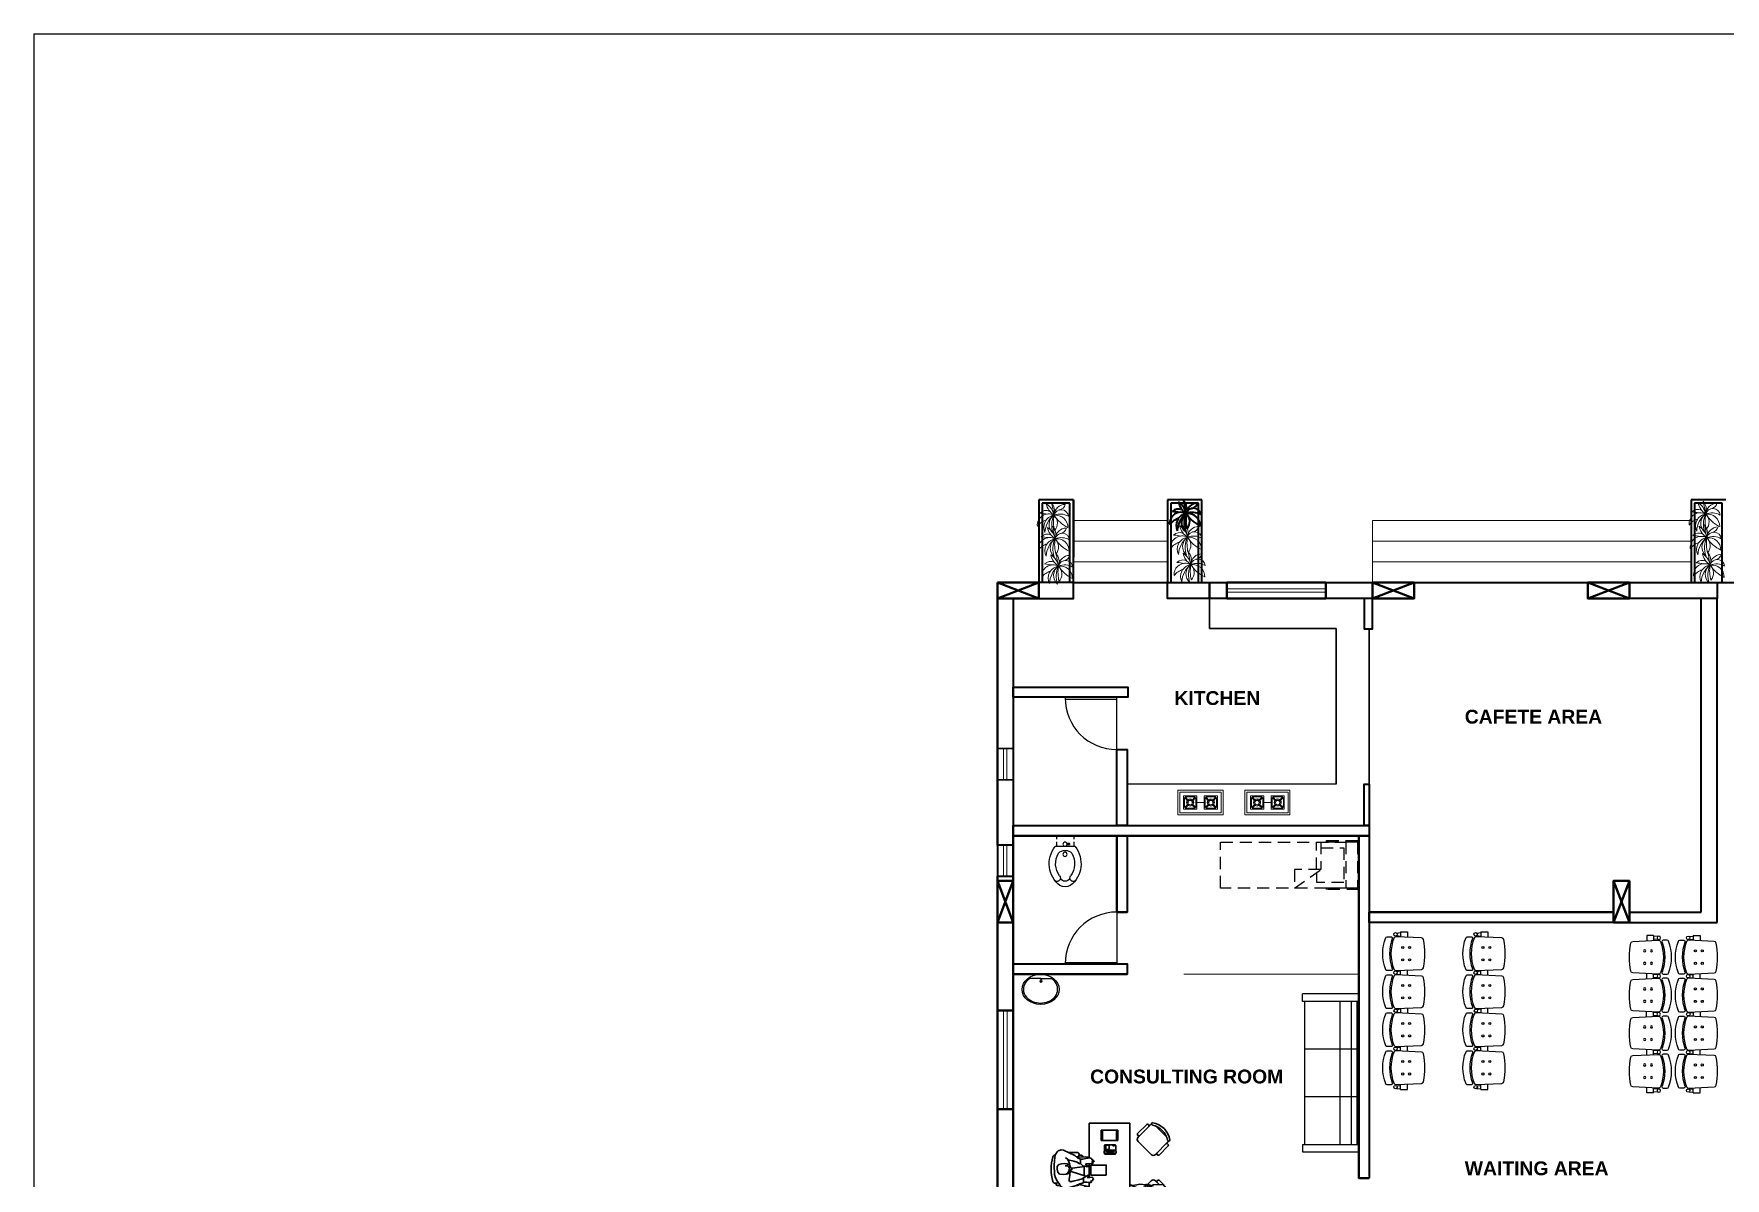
# Model space of a CAD drawing. Header units: inches. Extents: x -17070 to 527, y 504 to 2398.
# Drawn here: x -10733.7 to -10709.23, y 531.83 to 548.39 of the extents above; entities that cross this region are included whole.
import ezdxf
from ezdxf.enums import TextEntityAlignment as Align

# ---------------------------------------------------------------- set-up
doc = ezdxf.new("R2010")
doc.units = ezdxf.units.IN
doc.linetypes.add('HIDDEN', pattern=[9.525, 6.35, -3.175])
for name, color, linetype, lineweight in [('A-Eqpm', 6, 'HIDDEN', 25), ('COL', 5, 'Continuous', 40), ('ELE-1', 105, 'Continuous', 40), ('ELE-5', 3, 'Continuous', 9), ('furniture', 42, 'Continuous', 9), ('PLANTERS', 3, 'Continuous', 9), ('section', 1, 'Continuous', 35), ('wall', 7, 'Continuous', 30), ('WIN', 4, 'Continuous', 20)]:
    doc.layers.add(name, color=color, linetype=linetype, lineweight=lineweight)
for name, color, linetype in [('A-Flor-Pfix', 140, 'Continuous'), ('DOOR', 5, 'Continuous'), ('elevation', 7, 'Continuous'), ('FURN-TAG', 122, 'Continuous'), ('toilet furniture', 37, 'Continuous')]:
    doc.layers.add(name, color=color, linetype=linetype)
doc.styles.add('ROMANC', font='arialbd.ttf', dxfattribs={"height": 0.35})
doc.styles.add('ZGF_SMALL', font='simplex_.ttf', dxfattribs={"width": 0.9, "height": 3.75})
doc.linetypes.add('ZIGZAG', pattern='A,0.0001,-0.2,[131,ltypeshp.shx,S=0.2,R=0,X=-0.2,Y=0],-0.4,[131,ltypeshp.shx,S=0.2,R=180,X=0.2,Y=0],-0.2', length=0.8001)

# ---------------------------------------------------------------- blocks, each defined once
blk = doc.blocks.new('de')
at = {"layer": 'elevation', "ltscale": 0.0005}
for q in [(-10856.06422, 504.72708), (-10856.90422, 504.13708)]:
    blk.add_line((-10856.90422, 504.72708), q, dxfattribs=at)
blk = doc.blocks.new('A$C37A41DED')
for p, q in [((5.39, 22.36), (51.42, 68.39)), ((51.42, 68.39), (68.39, 51.42)), ((68.39, 51.42), (22.36, 5.39)), ((24.23, 41.2), (21.37, 24.71)), ((31.04, 34.39), (24.23, 41.2)), ((0, 18.03), (11.93, 29.96)), ((1.06, 18.03), (12.46, 29.43)), ((8.13, 21.03), (18.03, 30.94)), ((11.93, 29.96), (12.46, 29.43)), ((18.03, 30.94), (21.35, 27.62)), ((21.37, 24.71), (31.04, 34.39)), ((18.03, 0), (0, 18.03)), ((18.03, 1.06), (1.06, 18.03)), ((22.36, 5.39), (5.39, 22.36)), ((20.95, 8.22), (8.13, 21.03)), ((31.52, 14.56), (21.37, 24.71)), ((22.89, 26.24), (33.05, 16.08)), ((18.03, 1.06), (29.43, 12.46)), ((29.96, 11.93), (18.03, 0)), ((29.41, 16.67), (20.95, 8.21)), ((29.43, 12.46), (29.96, 11.93))]:
    blk.add_line(p, q)
blk = doc.blocks.new('S4-PROTO')
for p, q in [((-2.28, 0.1), (-2.206, 0.1)), ((-2.28, 0.1), (-2.28, 0)), ((-2.28, 0), (-2.201, 0)), ((-2.264, 0.159), (-2.27, 0.1)), ((-2.226, 0.159), (-2.22, 0.1)), ((-1.729, 0), (-1.651, 0)), ((-1.724, 0.1), (-1.656, 0.1)), ((-1.709, 0.159), (-1.715, 0.1)), ((-1.671, 0.159), (-1.665, 0.1)), ((-1.174, 0.097), (-1.106, 0.097)), ((-1.159, 0.155), (-1.165, 0.097)), ((-1.121, 0.155), (-1.115, 0.097)), ((-0.629, 0), (-0.551, 0)), ((-0.624, 0.1), (-0.556, 0.1)), ((-0.609, 0.159), (-0.615, 0.1)), ((-0.571, 0.159), (-0.565, 0.1)), ((0, 0), (-0.079, 0)), ((0, 0.1), (-0.074, 0.1)), ((-0.054, 0.159), (-0.06, 0.1)), ((-0.016, 0.159), (-0.01, 0.1)), ((0, 0.1), (0, 0)), ((-1.179, -0.003), (-1.101, -0.003))]:
    blk.add_line(p, q)
for points in [[(-1.72, 0.272), (-1.72, 0.239, -0.522832), (-1.747, 0.221, 0.18), (-2.183, 0.221, -0.522832), (-2.21, 0.239), (-2.21, 0.297, -0.306573), (-2.197, 0.315, -0.192782), (-1.733, 0.315, -0.306573), (-1.72, 0.297), (-1.72, 0.254)], [(-1.17, 0.272), (-1.17, 0.239, -0.522832), (-1.197, 0.221, 0.18), (-1.633, 0.221, -0.522832), (-1.66, 0.239), (-1.66, 0.297, -0.306573), (-1.647, 0.315, -0.192782), (-1.183, 0.315, -0.306573), (-1.17, 0.297), (-1.17, 0.254)], [(-0.62, 0.272), (-0.62, 0.239, -0.522832), (-0.647, 0.221, 0.18), (-1.083, 0.221, -0.522832), (-1.11, 0.239), (-1.11, 0.297, -0.306573), (-1.097, 0.315, -0.192782), (-0.633, 0.315, -0.306573), (-0.62, 0.297), (-0.62, 0.254)], [(-0.07, 0.272), (-0.07, 0.239, -0.522832), (-0.097, 0.221, 0.18), (-0.533, 0.221, -0.522832), (-0.56, 0.239), (-0.56, 0.297, -0.306573), (-0.547, 0.315, -0.192782), (-0.083, 0.315, -0.306573), (-0.07, 0.297), (-0.07, 0.254)]]:
    blk.add_lwpolyline(points, format="xyb")
for points in [[(-2.192, -0.202, 0.346546), (-2.168, -0.231, 0.095695), (-1.762, -0.231, 0.346546), (-1.738, -0.202), (-1.721, 0.167, 0.318973), (-1.74, 0.197, 0.193005), (-2.19, 0.197, 0.318973), (-2.209, 0.167)], [(-1.642, -0.202, 0.346546), (-1.618, -0.231, 0.095695), (-1.212, -0.231, 0.346546), (-1.188, -0.202), (-1.171, 0.167, 0.318973), (-1.19, 0.197, 0.193005), (-1.64, 0.197, 0.318973), (-1.659, 0.167)], [(-1.092, -0.202, 0.346546), (-1.068, -0.231, 0.095695), (-0.662, -0.231, 0.346546), (-0.638, -0.202), (-0.621, 0.167, 0.318973), (-0.64, 0.197, 0.193005), (-1.09, 0.197, 0.318973), (-1.109, 0.167)], [(-0.542, -0.202, 0.346546), (-0.518, -0.231, 0.095695), (-0.112, -0.231, 0.346546), (-0.088, -0.202), (-0.071, 0.167, 0.318973), (-0.09, 0.197, 0.193005), (-0.54, 0.197, 0.318973), (-0.559, 0.167)]]:
    blk.add_lwpolyline(points, format="xyb", close=True)
for centre, radius in [((-2.245, 0.175), 0.025), ((-2.055, 0.07), 0.015), ((-1.875, 0.07), 0.015), ((-1.69, 0.175), 0.025), ((-1.505, 0.07), 0.015), ((-1.325, 0.07), 0.015), ((-1.14, 0.172), 0.025), ((-0.955, 0.07), 0.015), ((-0.775, 0.07), 0.015), ((-0.59, 0.175), 0.025), ((-0.405, 0.07), 0.015), ((-0.225, 0.07), 0.015), ((-0.035, 0.175), 0.025), ((-2.055, -0.03), 0.015), ((-1.875, -0.03), 0.015), ((-1.505, -0.03), 0.015), ((-1.325, -0.03), 0.015), ((-0.955, -0.03), 0.015), ((-0.775, -0.03), 0.015), ((-0.405, -0.03), 0.015), ((-0.225, -0.03), 0.015)]:
    blk.add_circle(centre, radius)
blk = doc.blocks.new('FURN-GEN-SOFA-03')
for p, q in [((0, 42), (30, 42)), ((0, 38), (0, 42)), ((0, 38), (30, 38)), ((1, -38), (1, 38)), ((4, -38), (4, 38)), ((10, -38), (10, 38)), ((29, 38), (29, -38)), ((30, 38), (30, 42)), ((1, 12.666667), (29, 12.666667)), ((1, -12.666667), (29, -12.666667)), ((30, -38), (0, -38)), ((0, -42), (0, -38)), ((30, -42), (0, -42)), ((30, -38), (30, -42))]:
    blk.add_line(p, q)
at = {"layer": 'FURN-TAG', "style": 'ZGF_SMALL'}
blk.add_attdef('ZGFCODE', text='', height=0.001, dxfattribs=at).set_placement((0, 0), align=Align.MIDDLE)
blk = doc.blocks.new('A$C031929D8')
at = {"layer": 'A-Flor-Pfix'}
for p, q in [((0, -13.39), (1.62, -13.39)), ((0, -22.61), (0, -13.39)), ((3.12, -13.39), (5.57, -13.39)), ((5.57, -23.31), (5.57, -12.69)), ((0, -22.61), (1.62, -22.61)), ((3.12, -22.61), (5.57, -22.61)), ((4.07, -19.06), (4.53, -19.06)), ((4.07, -20.55), (4.07, -19.06)), ((4.53, -20.55), (4.07, -20.55)), ((4.53, -19.06), (4.53, -20.55))]:
    blk.add_line(p, q, dxfattribs=at)
for centre in [(4.34, -17.96), (9.77, -17.96)]:
    blk.add_circle(centre, 1.1, dxfattribs=at)
for centre, radius, start, end in [((14.71, -24.38), 14.84, 38.05925, 128.01145), ((11.85, -17.61), 4.14, 129.89292, 185.47049), ((14.72, -24.06), 11.1, 54.07175, 119.8254), ((22.38, -13.7), 1.79, 230.0447, 34.46378), ((21.27, -18), 2.82, 296.81127, 63.18873), ((21.27, -18), 5.82, 331.61408, 28.38592), ((14.71, -11.62), 14.84, 231.98855, 321.94075), ((11.85, -18.39), 4.14, 174.52951, 230.10708), ((14.72, -11.94), 11.1, 240.1746, 305.92825), ((22.38, -22.3), 1.79, 325.53622, 129.9553)]:
    blk.add_arc(centre, radius, start, end, dxfattribs=at)
blk = doc.blocks.new('gas')
at = {"layer": 'furniture', "color": 0}
for p, q in [((-12, 13), (-12, 0)), ((12, 13), (-12, 13)), ((-11, 12), (-11, 1)), ((11, 12), (-11, 12)), ((-9, 10), (-2, 10)), ((-9, 3), (-9, 10)), ((-8.5, 9.15), (-6.48, 7.13)), ((-8.5, 3.85), (-8.5, 9.15)), ((-8.15, 9.5), (-6.13, 7.48)), ((-8.15, 9.5), (-2.85, 9.5)), ((-4.87, 7.48), (-2.85, 9.5)), ((-4.52, 7.13), (-2.5, 9.15)), ((-2.5, 9.15), (-2.5, 3.85)), ((-2, 10), (-2, 3)), ((9, 10), (2, 10)), ((2, 10), (2, 3)), ((4.52, 7.13), (2.5, 9.15)), ((2.5, 9.15), (2.5, 3.85)), ((4.87, 7.48), (2.85, 9.5)), ((8.15, 9.5), (2.85, 9.5)), ((8.15, 9.5), (6.13, 7.48)), ((8.5, 9.15), (6.48, 7.13)), ((8.5, 3.85), (8.5, 9.15)), ((9, 3), (9, 10)), ((11, 1), (11, 12)), ((12, 0), (12, 13)), ((12, 0), (-12, 0)), ((11, 1), (-11, 1)), ((-2, 3), (-9, 3)), ((-8.5, 3.85), (-6.48, 5.87)), ((-8.15, 3.5), (-6.13, 5.52)), ((-2.85, 3.5), (-8.15, 3.5)), ((-7.39, 6.5), (-6.64, 6.5)), ((-5.5, 8.39), (-5.5, 7.64)), ((-5.5, 4.61), (-5.5, 5.36)), ((-4.87, 5.52), (-2.85, 3.5)), ((-4.52, 5.87), (-2.5, 3.85)), ((-3.61, 6.5), (-4.36, 6.5)), ((2, 6.5), (-2, 6.5)), ((2, 3), (9, 3)), ((4.52, 5.87), (2.5, 3.85)), ((4.87, 5.52), (2.85, 3.5)), ((2.85, 3.5), (8.15, 3.5)), ((3.61, 6.5), (4.36, 6.5)), ((5.5, 8.39), (5.5, 7.64)), ((5.5, 4.61), (5.5, 5.36)), ((8.15, 3.5), (6.13, 5.52)), ((8.5, 3.85), (6.48, 5.87)), ((7.39, 6.5), (6.64, 6.5))]:
    blk.add_line(p, q, dxfattribs=at)
for centre in [(-5.5, 6.5), (5.5, 6.5)]:
    blk.add_circle(centre, 1.14, dxfattribs=at)
for centre, start, end in [((-5.5, 6.5), 142.60538, 217.39462), ((-5.5, 6.5), 52.60538, 127.39462), ((-5.5, 6.5), 232.60538, 307.39462), ((-5.5, 6.5), 322.60538, 37.39462), ((5.5, 6.5), 142.60538, 217.39462), ((5.5, 6.5), 52.60538, 127.39462), ((5.5, 6.5), 232.60538, 307.39462), ((5.5, 6.5), 322.60538, 37.39462)]:
    blk.add_arc(centre, 1.89, start, end, dxfattribs=at)
blk = doc.blocks.new('A$C6D011404')
at = {"layer": 'toilet furniture'}
for q in [(118, 64), (434, 64)]:
    blk.add_line((281, 64), q, dxfattribs=at)
for radius in [16.7, 11.9]:
    blk.add_circle((281, 99), radius, dxfattribs=at)
at = {"layer": 'toilet furniture', "extrusion": (0, 0, -1)}
blk.add_ellipse((276, 225), major_axis=(276, -2), ratio=0.815709, start_param=3.141593, end_param=9.424778, dxfattribs=at)
at = {"layer": 'toilet furniture'}
blk.add_open_spline([(118, 64), (58, 102), (22, 162), (20, 223), (20, 225), (20, 227), (20, 268), (36, 309), (113, 396), (192, 429), (355, 430), (435, 397), (529, 293), (543, 225), (505, 126), (475, 90), (434, 64)], degree=3, knots=[5.365258, 5.365258, 5.365258, 5.365258, 6.257078, 6.257078, 6.283185, 6.283185, 6.283185, 6.901165, 6.901165, 7.841015, 7.841015, 8.780865, 8.780865, 9.720714, 9.720714, 10.328696, 10.328696, 10.328696, 10.328696], dxfattribs=at)
blk = doc.blocks.new('sedia-07')
for p, q in [((-14.8, -6.2), (-14.8, 6.6)), ((-11.8, 8.7), (-11.8, -8.3)), ((7.6, 11.7), (-7.2, 11.7)), ((12.2, -8.3), (12.2, 8.7)), ((15.2, -6.2), (15.2, 6.6)), ((-8.8, -11.3), (9.2, -11.3))]:
    blk.add_line(p, q)
for centre, radius, start, end in [((-13.3, 6.1), 1.56, 16.2602, 163.7398), ((-10.9, 11.1), 1.1, 143.3099, 302.0274), ((0.2, -4.3), 20, 53.1301, 126.8699), ((-8.8, 8.7), 3, 152.4156, 180), ((0.2, -6.5), 19.6, 57.5758, 122.4242), ((11.3, 11.1), 1.1, 237.9726, 36.6901), ((9.2, 8.7), 3, 0, 27.5844), ((13.7, 6.1), 1.56, 16.2602, 163.7398), ((-13.3, -5.7), 1.56, 196.2602, 343.7398), ((-8.8, -8.3), 3, 180, 270), ((9.2, -8.3), 3, 270, 0), ((13.7, -5.7), 1.56, 196.2602, 343.7398)]:
    blk.add_arc(centre, radius, start, end)
blk = doc.blocks.new('A$C12DB153C')
for p, q in [((-0.225, 0.426), (0.364, 0.426)), ((-0.225, -0.078), (-0.225, 0.426)), ((0.364, 0.426), (0.364, -1.268)), ((-0.689, 0.014), (-0.71, -0.027)), ((-0.674, 0.027), (-0.689, 0.014)), ((-0.631, 0.041), (-0.674, 0.027)), ((-0.596, 0.036), (-0.631, 0.041)), ((-0.431, -0.038), (-0.596, 0.036)), ((-0.52, 0.002), (-0.394, 0.002)), ((-0.005, 0.026), (-0.005, 0.105)), ((0.003, 0.114), (0.152, 0.114)), ((0.003, 0.039), (0.152, 0.039)), ((0.015, 0.045), (0.015, 0.108)), ((0.065, 0.108), (0.015, 0.108)), ((0.065, 0.045), (0.015, 0.045)), ((0.044, 0.023), (0.044, 0.029)), ((0.065, 0.045), (0.065, 0.108)), ((0.11, 0.023), (0.11, 0.029)), ((0.115, 0.1), (0.115, 0.108)), ((0.115, 0.108), (0.139, 0.108)), ((0.115, 0.1), (0.139, 0.1)), ((0.139, 0.1), (0.139, 0.108)), ((0.16, 0.026), (0.16, 0.105)), ((-0.727, -0.12), (-0.731, -0.173)), ((-0.731, -0.173), (-0.725, -0.313)), ((-0.722, -0.062), (-0.727, -0.12)), ((-0.71, -0.027), (-0.722, -0.062)), ((-0.714, -0.035), (-0.713, -0.035)), ((-0.687, -0.201), (-0.689, -0.238)), ((-0.689, -0.238), (-0.678, -0.283)), ((-0.664, -0.171), (-0.687, -0.201)), ((-0.624, -0.159), (-0.664, -0.171)), ((-0.58, -0.157), (-0.624, -0.159)), ((-0.544, -0.16), (-0.58, -0.157)), ((-0.527, -0.184), (-0.571, -0.19)), ((-0.571, -0.19), (-0.527, -0.193)), ((-0.534, -0.097), (-0.568, -0.069)), ((-0.568, -0.069), (-0.568, -0.069)), ((-0.568, -0.069), (-0.568, -0.069)), ((-0.568, -0.069), (-0.568, -0.069)), ((-0.544, -0.16), (-0.527, -0.184)), ((-0.51, -0.173), (-0.544, -0.16)), ((-0.52, -0.131), (-0.534, -0.097)), ((-0.529, -0.103), (-0.448, -0.124)), ((-0.527, -0.193), (-0.516, -0.213)), ((-0.506, -0.169), (-0.52, -0.131)), ((-0.512, -0.235), (-0.518, -0.265)), ((-0.516, -0.213), (-0.512, -0.235)), ((-0.499, -0.199), (-0.51, -0.173)), ((-0.509, -0.193), (-0.502, -0.22)), ((-0.491, -0.216), (-0.499, -0.199)), ((-0.48, -0.22), (-0.491, -0.216)), ((-0.491, -0.248), (-0.475, -0.241)), ((-0.473, -0.231), (-0.48, -0.22)), ((-0.475, -0.241), (-0.473, -0.231)), ((-0.466, -0.223), (-0.291, -0.199)), ((-0.448, -0.124), (-0.399, -0.134)), ((-0.387, -0.08), (-0.431, -0.038)), ((-0.394, -0.057), (-0.411, -0.057)), ((-0.399, -0.134), (-0.363, -0.16)), ((-0.28, -0.059), (-0.396, -0.062)), ((-0.361, -0.087), (-0.387, -0.08)), ((-0.372, -0.02), (-0.372, -0.035)), ((-0.372, -0.035), (-0.357, -0.035)), ((-0.363, -0.16), (-0.35, -0.155)), ((-0.35, -0.097), (-0.361, -0.087)), ((-0.319, -0.092), (-0.353, -0.094)), ((-0.35, -0.155), (-0.35, -0.097)), ((-0.35, -0.155), (-0.319, -0.188)), ((-0.273, -0.083), (-0.319, -0.092)), ((-0.319, -0.188), (-0.277, -0.194)), ((-0.298, -0.2), (-0.298, -0.332)), ((-0.225, -0.062), (-0.28, -0.059)), ((-0.277, -0.194), (-0.252, -0.204)), ((-0.275, -0.162), (-0.171, -0.157)), ((-0.275, -0.173), (-0.275, -0.162)), ((-0.24, -0.19), (-0.275, -0.173)), ((-0.199, -0.074), (-0.273, -0.083)), ((-0.252, -0.204), (-0.24, -0.199)), ((-0.24, -0.199), (-0.24, -0.19)), ((-0.238, -0.194), (-0.225, -0.193)), ((-0.225, -0.358), (-0.225, -0.16)), ((-0.192, -0.085), (-0.199, -0.074)), ((-0.194, -0.094), (-0.192, -0.085)), ((-0.173, -0.097), (-0.194, -0.094)), ((-0.191, -0.138), (-0.157, -0.131)), ((-0.17, -0.139), (-0.191, -0.138)), ((-0.185, -0.113), (-0.173, -0.106)), ((-0.164, -0.115), (-0.185, -0.113)), ((-0.173, -0.106), (-0.173, -0.097)), ((-0.171, -0.157), (-0.168, -0.148)), ((-0.168, -0.148), (-0.17, -0.139)), ((-0.155, -0.117), (-0.164, -0.115)), ((-0.157, -0.131), (-0.155, -0.117)), ((-0.005, -0.011), (-0.005, -0.006)), ((0.003, -0.019), (0.152, -0.019)), ((0.044, -0.009), (0.044, -0.003)), ((0.11, -0.009), (0.11, -0.003)), ((0.16, -0.011), (0.16, -0.006)), ((-0.725, -0.313), (-0.71, -0.362)), ((-0.714, -0.439), (-0.703, -0.439)), ((-0.71, -0.362), (-0.682, -0.416)), ((-0.703, -0.439), (-0.703, -0.454)), ((-0.682, -0.416), (-0.664, -0.441)), ((-0.681, -0.476), (-0.641, -0.476)), ((-0.678, -0.283), (-0.652, -0.308)), ((-0.664, -0.441), (-0.638, -0.481)), ((-0.652, -0.308), (-0.596, -0.313)), ((-0.638, -0.481), (-0.617, -0.502)), ((-0.596, -0.313), (-0.556, -0.31)), ((-0.534, -0.29), (-0.556, -0.31)), ((-0.556, -0.31), (-0.51, -0.299)), ((-0.518, -0.265), (-0.534, -0.29)), ((-0.515, -0.381), (-0.505, -0.327)), ((-0.513, -0.408), (-0.515, -0.381)), ((-0.508, -0.416), (-0.513, -0.408)), ((-0.51, -0.299), (-0.498, -0.281)), ((-0.5, -0.265), (-0.509, -0.282)), ((-0.492, -0.42), (-0.508, -0.416)), ((-0.505, -0.327), (-0.505, -0.297)), ((-0.483, -0.417), (-0.503, -0.417)), ((-0.498, -0.281), (-0.489, -0.255)), ((-0.457, -0.411), (-0.492, -0.42)), ((-0.489, -0.255), (-0.491, -0.248)), ((-0.489, -0.499), (-0.413, -0.474)), ((-0.487, -0.269), (-0.271, -0.341)), ((-0.373, -0.394), (-0.457, -0.411)), ((-0.42, -0.476), (-0.394, -0.476)), ((-0.413, -0.474), (-0.359, -0.45)), ((-0.326, -0.376), (-0.373, -0.394)), ((-0.306, -0.474), (-0.37, -0.46)), ((-0.359, -0.45), (-0.308, -0.437)), ((-0.306, -0.365), (-0.326, -0.376)), ((-0.308, -0.437), (-0.305, -0.427)), ((-0.28, -0.343), (-0.306, -0.37)), ((-0.305, -0.427), (-0.306, -0.365)), ((-0.238, -0.49), (-0.306, -0.474)), ((-0.305, -0.426), (-0.266, -0.427)), ((-0.294, -0.481), (-0.225, -0.51)), ((-0.254, -0.336), (-0.28, -0.343)), ((-0.266, -0.427), (-0.229, -0.43)), ((-0.238, -0.325), (-0.254, -0.336)), ((-0.25, -0.357), (-0.224, -0.332)), ((-0.248, -0.362), (-0.25, -0.357)), ((-0.178, -0.351), (-0.248, -0.362)), ((-0.227, -0.325), (-0.238, -0.325)), ((-0.229, -0.43), (-0.196, -0.429)), ((-0.224, -0.332), (-0.227, -0.325)), ((-0.225, -0.9), (-0.225, -0.43)), ((-0.208, -0.413), (-0.173, -0.402)), ((-0.192, -0.418), (-0.208, -0.413)), ((-0.196, -0.429), (-0.192, -0.418)), ((-0.182, -0.394), (-0.163, -0.385)), ((-0.171, -0.397), (-0.182, -0.394)), ((-0.166, -0.362), (-0.178, -0.351)), ((-0.175, -0.374), (-0.166, -0.362)), ((-0.163, -0.376), (-0.175, -0.374)), ((-0.173, -0.402), (-0.171, -0.397)), ((-0.163, -0.385), (-0.163, -0.376)), ((0.386, -0.471), (0.364, -0.459)), ((0.402, -0.472), (0.386, -0.471)), ((0.489, -0.515), (0.386, -0.472)), ((0.464, -0.463), (0.402, -0.472)), ((0.51, -0.453), (0.464, -0.463)), ((0.601, -0.464), (0.51, -0.453)), ((0.585, -0.477), (0.586, -0.471)), ((0.601, -0.494), (0.585, -0.477)), ((0.586, -0.471), (0.619, -0.485)), ((0.606, -0.455), (0.601, -0.464)), ((0.691, -0.478), (0.606, -0.455)), ((0.671, -0.407), (0.619, -0.459)), ((0.619, -0.485), (0.686, -0.487)), ((0.695, -0.462), (0.691, -0.478)), ((0.845, -0.46), (0.695, -0.462)), ((0.787, -0.461), (0.733, -0.407)), ((0.787, -0.398), (0.919, -0.531)), ((0.944, -0.58), (0.845, -0.46)), ((-0.617, -0.502), (-0.547, -0.507)), ((-0.547, -0.507), (-0.489, -0.499)), ((-0.225, -0.492), (-0.238, -0.49)), ((0.384, -0.538), (0.364, -0.523)), ((0.373, -0.542), (0.364, -0.54)), ((0.364, -0.567), (0.375, -0.559)), ((0.375, -0.559), (0.384, -0.538)), ((0.384, -0.538), (0.409, -0.557)), ((0.409, -0.557), (0.476, -0.586)), ((0.474, -0.71), (0.607, -0.843)), ((0.476, -0.586), (0.516, -0.628)), ((0.484, -0.594), (0.483, -0.595)), ((0.483, -0.657), (0.66, -0.834)), ((0.58, -0.553), (0.489, -0.515)), ((0.516, -0.628), (0.577, -0.699)), ((0.554, -0.537), (0.555, -0.52)), ((0.555, -0.52), (0.563, -0.499)), ((0.563, -0.499), (0.584, -0.494)), ((0.577, -0.699), (0.573, -0.731)), ((0.573, -0.731), (0.679, -0.789)), ((0.587, -0.511), (0.575, -0.518)), ((0.575, -0.518), (0.59, -0.585)), ((0.579, -0.689), (0.605, -0.635)), ((0.584, -0.494), (0.601, -0.494)), ((0.621, -0.552), (0.587, -0.511)), ((0.59, -0.585), (0.617, -0.641)), ((0.617, -0.641), (0.609, -0.676)), ((0.609, -0.676), (0.692, -0.776)), ((0.629, -0.531), (0.62, -0.525)), ((0.62, -0.525), (0.621, -0.552)), ((0.637, -0.626), (0.629, -0.531)), ((0.645, -0.618), (0.637, -0.626)), ((0.688, -0.681), (0.645, -0.618)), ((0.694, -0.509), (0.647, -0.525)), ((0.745, -0.738), (0.688, -0.681)), ((0.696, -0.516), (0.694, -0.492)), ((0.758, -0.507), (0.696, -0.516)), ((0.71, -0.7), (0.745, -0.608)), ((0.745, -0.608), (0.777, -0.552)), ((0.777, -0.552), (0.757, -0.51)), ((0.82, -0.528), (0.758, -0.507)), ((0.777, -0.552), (0.815, -0.56)), ((0.796, -0.716), (0.808, -0.679)), ((0.829, -0.761), (0.796, -0.716)), ((0.808, -0.679), (0.819, -0.661)), ((0.819, -0.631), (0.809, -0.659)), ((0.809, -0.659), (0.846, -0.661)), ((0.815, -0.56), (0.85, -0.585)), ((0.852, -0.606), (0.819, -0.631)), ((0.85, -0.585), (0.82, -0.528)), ((0.849, -0.675), (0.829, -0.704)), ((0.829, -0.704), (0.83, -0.744)), ((0.846, -0.661), (0.849, -0.675)), ((0.898, -0.609), (0.852, -0.606)), ((0.932, -0.647), (0.898, -0.609)), ((0.928, -0.636), (0.944, -0.58)), ((0.931, -0.654), (0.928, -0.636)), ((0.976, -0.7), (0.933, -0.654)), ((0.975, -0.76), (0.976, -0.7)), ((0.159, -0.9), (-0.953, -0.9)), ((0.364, -0.9), (-0.225, -0.9)), ((0.679, -0.789), (0.7, -0.787)), ((0.7, -0.787), (0.747, -0.828)), ((0.744, -0.784), (0.745, -0.738)), ((0.761, -0.752), (0.744, -0.784)), ((0.75, -0.828), (0.806, -0.845)), ((0.771, -0.781), (0.761, -0.752)), ((0.806, -0.845), (0.844, -0.84)), ((0.83, -0.744), (0.833, -0.775)), ((0.835, -0.775), (0.851, -0.795)), ((0.844, -0.84), (0.875, -0.807)), ((0.851, -0.795), (0.868, -0.806)), ((0.875, -0.807), (0.883, -0.812)), ((0.883, -0.812), (0.94, -0.799)), ((0.94, -0.799), (0.975, -0.76))]:
    blk.add_line(p, q)
for points in [[(0.171, 0.178), (-0.05, 0.178), (-0.05, 0.326), (0.171, 0.326)], [(0.189, 0.178), (-0.032, 0.178), (-0.032, 0.326), (0.189, 0.326)], [(0.022, -0.325), (-0.199, -0.325), (-0.199, -0.178), (0.022, -0.178)], [(0.219, -0.772), (0.181, -0.772), (0.181, -0.653), (0.219, -0.653)]]:
    blk.add_lwpolyline(points, close=True)
for centre in [(-0.034, -0.707), (0.041, -0.71), (0.124, -0.71)]:
    blk.add_circle(centre, 0.0272)
for centre, radius, start, end in [((-0.394, -0.02), 0.0221, 0, 90), ((0.042, 0.01), 0.0517, 170.5924, 180), ((0.042, 0.01), 0.0517, 180, 189.4076), ((0.001, 0.018), 0.00994, 76.6383, 178.4297), ((0.02, 0.007), 0.0298, 189.4076, 197.8024), ((0.003, 0.105), 0.00828, 90, 180), ((0.003, 0.047), 0.00828, 180, 270), ((0.038, 0.172), 0.148, 256.6383, 263.8325), ((0.061, 0.391), 0.368, 263.8325, 267.4371), ((0.034, 0.029), 0.00994, 0, 90), ((0.077, 0.75), 0.728, 267.4371, 270), ((0.077, 0.75), 0.728, 270, 272.5629), ((0.12, 0.029), 0.00994, 90, 180), ((0.093, 0.391), 0.368, 272.5629, 276.1675), ((0.117, 0.172), 0.148, 276.1675, 283.8968), ((0.154, 0.018), 0.00994, 11.2958, 103.3617), ((0.152, 0.105), 0.00828, 0, 90), ((0.152, 0.047), 0.00828, 270, 0), ((0.164, 0.019), 0.0153, 143.5958, 143.7272), ((0.113, 0.01), 0.0517, 0, 11.2958), ((0.113, 0.01), 0.0517, 346.0825, 0), ((-0.202, -0.237), 0.575, 162.0798, 197.9202), ((-0.714, -0.071), 0.0368, 90, 162.0798), ((-0.394, -0.035), 0.0221, 270, 0), ((-0.357, -0.093), 0.0589, 35.0498, 90), ((0, 0), 0.00828, 189.5352, 284.6502), ((0.003, -0.011), 0.00828, 180, 270), ((0.038, -0.152), 0.148, 96.1675, 103.8968), ((0.061, -0.37), 0.368, 92.5629, 96.1675), ((0.034, -0.009), 0.00994, 270, 0), ((0.077, -0.73), 0.728, 90, 92.5629), ((0.077, -0.73), 0.728, 87.4371, 90), ((0.093, -0.37), 0.368, 83.8325, 87.4371), ((0.12, -0.009), 0.00994, 180, 270), ((0.117, -0.152), 0.148, 76.1032, 83.8325), ((0.155, 0), 0.00828, 250.2489, 346.4245), ((0.152, -0.011), 0.00828, 270, 0), ((-0.714, -0.403), 0.0368, 197.9202, 270), ((-0.681, -0.454), 0.0221, 180, 270), ((-0.697, -0.417), 0.0221, 270, 342.8235), ((-0.394, -0.454), 0.0221, 270, 0), ((0.702, -0.438), 0.0442, 45, 135), ((0.775, -0.418), 0.023, 61.2602, 208.7398), ((0.514, -0.626), 0.0442, 135, 225), ((0.494, -0.699), 0.023, 61.2602, 208.7398), ((0.899, -0.542), 0.023, 336.4976, 28.7398), ((0.65, -0.574), 0.294, 343.7972, 351.8699), ((0.925, -0.618), 0.0162, 8.3099, 45.4561), ((0.618, -0.823), 0.023, 241.2602, 28.7398), ((0.691, -0.803), 0.0442, 225, 252.5844), ((0.694, -0.849), 0.0162, 102.9726, 261.6901), ((0.627, -0.551), 0.289, 282.5758, 292.1386), ((0.652, -0.574), 0.294, 278.1301, 296.2339)]:
    blk.add_arc(centre, radius, start, end)
at = {"layer": 'wall', "ltscale": 0.0005}
for p in [(-0.953, -0.9), (0.364, -1.268)]:
    blk.add_line(p, (-0.953, -1.268), dxfattribs=at)
at = {"xscale": -0.01472491269306349, "yscale": 0.01472491269123566, "zscale": 0.01472491269105147, "rotation": 314.9999999899904}
blk.add_blockref('sedia-07', (0.697, 0.184), dxfattribs=at)
blk = doc.blocks.new('t-int')
at = {"color": 80}
for centre, radius, start, end in [((-4.5, -7.4), 8.79, 61.6009, 185.2173), ((-6.4, -2.5), 6.53, 64.267, 135.798), ((-22.8, -103.9), 106.6, 80.6325, 83.676), ((1.2, -9), 9.43, 100.0023, 206.2467), ((11.6, -14.2), 18.9, 129.1633, 176.6906), ((7.7, 12.3), 14.3, 192.1694, 236.3101), ((-13, -1.7), 12.9, 8.8805, 58.2874), ((5.1, -6.9), 9.12, 126.4504, 228.517), ((-120.4, -17.2), 121.4, 8.3657, 13.1124), ((-9.7, 3.7), 9.97, 341.8234, 41.9095), ((16.6, -7.4), 18.6, 155.3411, 199.9758), ((-6.4, -2.5), 6.53, 25.8009, 28.4858), ((29.7, -4.5), 30.3, 170.821, 193.6702), ((-0.2, -7.7), 8.09, 90.0193, 91.6158), ((-26, 34.4), 42.6, 306.8505, 307.0683), ((2.8, -6.3), 7.29, 114.4403, 115.5251), ((11.7, -7.9), 14.6, 143.346, 145.2303), ((22.6, 14.9), 27, 212.3338, 243.9947), ((1.2, -9.2), 9.58, 358.5745, 98.472), ((-5.8, -5.9), 8.29, 316.6834, 48.8549), ((8.8, -0.2), 9.03, 90.7579, 176.3657), ((5.4, -1), 5.72, 5.8394, 166.161), ((4.7, -11.5), 12.8, 59.914, 112.0863), ((2.8, 10.4), 6.07, 280.8202, 344.2276), ((-2.2, -16.7), 13.9, 107.6667, 142.6468)]:
    blk.add_arc(centre, radius, start, end, dxfattribs=at)

msp = doc.modelspace()

# ---------------------------------------------------------------- linework, layer by layer
at = {"ltscale": 0.0005}
for p, q in [((-10717.30174, 541.34789), (-10717.30174, 541.64789)), ((-10714.86174, 537.53289), (-10717.88174, 537.53289)), ((-10717.88174, 537.53289), (-10717.88174, 536.93289))]:
    msp.add_line(p, q, dxfattribs=at)
at = {"layer": 'COL', "ltscale": 0.0005}
for p, q in [((-10719.76174, 540.21789), (-10719.16174, 540.44789)), ((-10719.76174, 540.44789), (-10719.16174, 540.21789)), ((-10714.33424, 540.21789), (-10713.73424, 540.44789)), ((-10714.33424, 540.44789), (-10713.73424, 540.21789)), ((-10711.21924, 540.21789), (-10710.61924, 540.44789)), ((-10711.21924, 540.44789), (-10710.61924, 540.21789)), ((-10719.53174, 535.53289), (-10719.76174, 536.13289)), ((-10719.76174, 535.53289), (-10719.53174, 536.13289)), ((-10710.61924, 535.53289), (-10710.84924, 536.13289)), ((-10710.84924, 535.53289), (-10710.61924, 536.13289))]:
    msp.add_line(p, q, dxfattribs=at)
for points in [[(-10719.76174, 540.44789), (-10719.76174, 540.21789), (-10719.16174, 540.21789), (-10719.16174, 540.44789)], [(-10714.33424, 540.44789), (-10714.33424, 540.21789), (-10713.73424, 540.21789), (-10713.73424, 540.44789)], [(-10711.21924, 540.44789), (-10711.21924, 540.21789), (-10710.61924, 540.21789), (-10710.61924, 540.44789)], [(-10719.76174, 535.53289), (-10719.53174, 535.53289), (-10719.53174, 536.13289), (-10719.76174, 536.13289)], [(-10710.84924, 535.53289), (-10710.61924, 535.53289), (-10710.61924, 536.13289), (-10710.84924, 536.13289)]]:
    msp.add_lwpolyline(points, close=True, dxfattribs=at)
at = {"layer": 'DOOR', "ltscale": 0.0005}
for p, q in [((-10718.03174, 538.03289), (-10718.03174, 538.78289)), ((-10718.78174, 538.76289), (-10718.03174, 538.76289)), ((-10718.03174, 535.68289), (-10718.03174, 534.93289)), ((-10718.78174, 534.95289), (-10718.03174, 534.95289)), ((-10718.78174, 534.93289), (-10718.03174, 534.93289))]:
    msp.add_line(p, q, dxfattribs=at)
for centre, start, end in [((-10718.03174, 538.78289), 180, 270), ((-10718.03174, 534.93289), 90, 180)]:
    msp.add_arc(centre, 0.75, start, end, dxfattribs=at)
at = {"layer": 'ELE-1', "ltscale": 0.0005}
for p, q in [((-10715.01223, 540.44789), (-10716.44223, 540.44789)), ((-10716.44223, 540.44789), (-10716.44223, 540.21789)), ((-10715.01223, 540.44789), (-10715.01223, 540.21789)), ((-10715.01223, 540.21789), (-10716.44223, 540.21789)), ((-10719.76174, 534.26037), (-10719.76174, 532.83037)), ((-10719.76174, 534.26037), (-10719.53174, 534.26037)), ((-10719.53174, 534.26037), (-10719.53174, 532.83037)), ((-10719.76174, 532.83037), (-10719.53174, 532.83037))]:
    msp.add_line(p, q, dxfattribs=at)
at = {"layer": 'ELE-5', "ltscale": 0.0005}
for p, q in [((-10717.30174, 541.34789), (-10718.66174, 541.34789)), ((-10714.33424, 541.34789), (-10709.72488, 541.34789)), ((-10714.33424, 540.44789), (-10714.33424, 541.34789)), ((-10717.30174, 541.04789), (-10718.66174, 541.04789)), ((-10714.33424, 541.04789), (-10709.72488, 541.04789)), ((-10717.30174, 540.74789), (-10718.66174, 540.74789)), ((-10714.33424, 540.74789), (-10709.72488, 540.74789))]:
    msp.add_line(p, q, dxfattribs=at)
at = {"layer": 'elevation', "color": 26, "linetype": 'ZIGZAG', "lineweight": 15, "ltscale": 0.2}
msp.add_line((-10717.06543, 534.78288), (-10714.53134, 534.78289), dxfattribs=at)
at = {"layer": 'section', "ltscale": 0.0005}
for p, q in [((-10718.66174, 541.64789), (-10719.16174, 541.64789)), ((-10719.16174, 541.64789), (-10719.16174, 540.44789)), ((-10718.71174, 541.59789), (-10719.11174, 541.59789)), ((-10719.11174, 541.59789), (-10719.11174, 540.44789)), ((-10718.71174, 540.44789), (-10718.71174, 541.59789)), ((-10718.66174, 541.64789), (-10718.66174, 540.81789)), ((-10718.66174, 540.44789), (-10718.66174, 541.64789)), ((-10716.80174, 541.64789), (-10717.30174, 541.64789)), ((-10717.30174, 541.64789), (-10717.30174, 540.44789)), ((-10716.85174, 541.59789), (-10717.25174, 541.59789)), ((-10717.25174, 541.59789), (-10717.25174, 540.44789)), ((-10716.85174, 540.44789), (-10716.85174, 541.59789)), ((-10716.80174, 540.44789), (-10716.80174, 541.64789)), ((-10709.22488, 541.64789), (-10709.72488, 541.64789)), ((-10709.72488, 541.64789), (-10709.72488, 540.44789)), ((-10709.27488, 541.59789), (-10709.67488, 541.59789)), ((-10709.67488, 541.59789), (-10709.67488, 540.44789)), ((-10709.27488, 540.44789), (-10709.27488, 541.59789)), ((-10719.76174, 540.44789), (-10719.76174, 522.05289)), ((-10718.66174, 540.44789), (-10717.30174, 540.44789)), ((-10714.33424, 540.44789), (-10704.72424, 540.44789)), ((-10719.53174, 540.21789), (-10719.53174, 536.93289)), ((-10709.57924, 540.21789), (-10710.61924, 540.21789)), ((-10709.57924, 535.68289), (-10709.57924, 540.21789)), ((-10709.34924, 535.53289), (-10709.34924, 540.21789)), ((-10719.53174, 536.78289), (-10719.53174, 536.13289)), ((-10718.03174, 536.78289), (-10718.03174, 535.68289)), ((-10717.88174, 536.78289), (-10717.88174, 535.68289)), ((-10718.03174, 535.68289), (-10717.88174, 535.68289)), ((-10710.84924, 535.68289), (-10714.38174, 535.68289)), ((-10710.61924, 535.68289), (-10709.57924, 535.68289)), ((-10719.53174, 535.53289), (-10719.53174, 530.93289)), ((-10710.84924, 535.53289), (-10714.38174, 535.53289)), ((-10710.61924, 535.53289), (-10709.34924, 535.53289)), ((-10719.53174, 534.93289), (-10717.88174, 534.93289)), ((-10717.88174, 534.93289), (-10717.88174, 534.78289)), ((-10719.53174, 534.78289), (-10718.03174, 534.78289)), ((-10718.03174, 534.78289), (-10717.88174, 534.78289)), ((-10714.53174, 531.83289), (-10714.38174, 531.83289))]:
    msp.add_line(p, q, dxfattribs=at)
for points in [[(-10718.66174, 540.44789), (-10719.16174, 540.44789), (-10719.16174, 540.21789), (-10718.66174, 540.21789)], [(-10717.30174, 540.44789), (-10716.69424, 540.44789), (-10716.69424, 540.21789), (-10717.30174, 540.21789)], [(-10714.33424, 540.21789), (-10716.69424, 540.21789), (-10716.69424, 540.44789), (-10714.33424, 540.44789)], [(-10709.34924, 540.21789), (-10710.61924, 540.21789), (-10710.61924, 540.44789), (-10709.34924, 540.44789)], [(-10719.53174, 536.64958), (-10719.76174, 536.64958), (-10719.76174, 540.21789), (-10719.53174, 540.21789)], [(-10714.33424, 540.21789), (-10714.45598, 540.21789), (-10714.45598, 539.77756), (-10714.33424, 539.77756)], [(-10719.53174, 538.93822), (-10717.8762, 538.93822), (-10717.8762, 538.79067), (-10719.53174, 538.79067)], [(-10718.03174, 538.03289), (-10717.88174, 538.03289), (-10717.88174, 536.93289), (-10718.03174, 536.93289)], [(-10714.38174, 536.93289), (-10714.45598, 536.93289), (-10714.45598, 537.53289), (-10714.38174, 537.53289)], [(-10714.38174, 536.78289), (-10719.53174, 536.78289), (-10719.53174, 536.93289), (-10714.38174, 536.93289)], [(-10718.03174, 536.78289), (-10717.88174, 536.78289), (-10717.88174, 535.68289), (-10718.03174, 535.68289)], [(-10714.38174, 531.83289), (-10714.53174, 531.83289), (-10714.53174, 536.78289), (-10714.38174, 536.78289)], [(-10719.76174, 536.19958), (-10719.53174, 536.19958), (-10719.53174, 536.13289), (-10719.76174, 536.13289)], [(-10714.38174, 535.68289), (-10710.84924, 535.68289), (-10710.84924, 535.53289), (-10714.38174, 535.53289)], [(-10719.76174, 535.53289), (-10719.53174, 535.53289), (-10719.53174, 534.26037), (-10719.76174, 534.26037)], [(-10719.53174, 534.93289), (-10717.88174, 534.93289), (-10717.88174, 534.78289), (-10719.53174, 534.78289)], [(-10719.76174, 532.83037), (-10719.53174, 532.83037), (-10719.53174, 529.50289), (-10719.76174, 529.50289)]]:
    msp.add_lwpolyline(points, close=True, dxfattribs=at)
for points in [[(-10719.53174, 536.93289), (-10714.38174, 536.93289), (-10714.38174, 535.68289)], [(-10719.53174, 536.13289), (-10719.53174, 536.78289), (-10718.03174, 536.78289)], [(-10719.53174, 536.13289), (-10719.53174, 536.78289)], [(-10717.88174, 536.78289), (-10714.53174, 536.78289), (-10714.53174, 531.83289)], [(-10719.53174, 530.93289), (-10719.53174, 535.53289)], [(-10719.53174, 530.93289), (-10719.53174, 535.53289)], [(-10714.38174, 535.53289), (-10714.38174, 531.83289)]]:
    msp.add_lwpolyline(points, dxfattribs=at)
at = {"layer": 'wall', "ltscale": 0.0005}
for p, q in [((-10716.69424, 540.21789), (-10716.69424, 539.78289)), ((-10714.86174, 539.78289), (-10716.69424, 539.78289)), ((-10714.86174, 539.78289), (-10714.86174, 537.53289)), ((-10714.38174, 537.53289), (-10714.38174, 539.78289)), ((-10719.76174, 538.04682), (-10719.53174, 538.04682)), ((-10719.76174, 537.59682), (-10719.53174, 537.59682))]:
    msp.add_line(p, q, dxfattribs=at)
at = {"layer": 'WIN', "ltscale": 0.0005}
for p, q in [((-10715.01223, 540.35789), (-10716.44223, 540.35789)), ((-10715.01223, 540.30789), (-10716.44223, 540.30789)), ((-10719.76174, 538.04682), (-10719.76174, 537.59682)), ((-10719.6734, 537.59682), (-10719.6734, 538.04682)), ((-10719.6234, 537.59682), (-10719.6234, 538.04682)), ((-10719.53174, 538.04682), (-10719.53174, 537.59682)), ((-10719.76174, 536.64958), (-10719.76174, 536.19958)), ((-10719.53174, 536.64958), (-10719.76174, 536.64958)), ((-10719.6734, 536.19958), (-10719.6734, 536.64958)), ((-10719.6234, 536.19958), (-10719.6234, 536.64958)), ((-10719.53174, 536.64958), (-10719.53174, 536.19958)), ((-10719.53174, 536.19958), (-10719.76174, 536.19958)), ((-10719.67174, 534.26037), (-10719.67174, 532.83037)), ((-10719.62174, 534.26037), (-10719.62174, 532.83037))]:
    msp.add_line(p, q, dxfattribs=at)

# ---------------------------------------------------------------- block references
at = {"rotation": 90}
for p in [(-10713.82811, 535.39537), (-10712.66737, 535.39537), (-10709.59421, 535.34531)]:
    msp.add_blockref('S4-PROTO', p, dxfattribs=at)
at = {"xscale": -1, "rotation": 270}
msp.add_blockref('S4-PROTO', (-10710.36776, 535.34531), dxfattribs=at)
at = {"xscale": -0.02721735385421198, "yscale": 0.02721735385421198, "zscale": 0.02721735385508233}
msp.add_blockref('FURN-GEN-SOFA-03', (-10714.53174, 533.35476), dxfattribs=at)
at = {"layer": 'A-Eqpm', "xscale": 0.02779377824097434, "yscale": 0.02779377824117546, "zscale": 0.02779377824022958, "rotation": 135.000000005303}
msp.add_blockref('A$C37A41DED', (-10714.17736, 536.3624), dxfattribs=at)
at = {"layer": 'A-Flor-Pfix', "extrusion": (0, 0, -1), "xscale": 0.02721735385500779, "yscale": 0.02721735385500779, "zscale": -0.02721735385508233, "rotation": 270}
msp.add_blockref('A$C031929D8', (10719.27165, 536.78289), dxfattribs=at)
at = {"layer": 'elevation', "xscale": 75, "yscale": 75, "zscale": 75}
msp.add_blockref('de', (803534.11585, -37306.1441), dxfattribs=at)
at = {"layer": 'furniture', "color": 0, "xscale": -0.02716153808796662, "yscale": 0.02716153808796662, "zscale": 0.02716153808875699, "rotation": 180}
for p in [(-10716.82328, 537.44341), (-10715.8551, 537.44341)]:
    msp.add_blockref('gas', p, dxfattribs=at)
at = {"layer": 'PLANTERS', "xscale": 0.01843976573491091, "yscale": 0.01843976573491091, "zscale": 0.01843976573491358}
for p in [(-10718.93901, 541.41675), (-10709.51154, 541.43337), (-10718.92212, 541.0751), (-10717.00791, 541.0979), (-10709.49465, 541.09171), (-10718.87405, 540.67978), (-10716.95984, 540.70258), (-10709.44658, 540.69639)]:
    msp.add_blockref('t-int', p, dxfattribs=at)
at = {"layer": 'section', "ltscale": 0.0005, "xscale": 0.01843976573491091, "yscale": 0.01843976573491091, "zscale": 0.01843976573491358}
msp.add_blockref('t-int', (-10717.0248, 541.43955), dxfattribs=at)
at = {"layer": 'toilet furniture', "xscale": -0.0009697971117541776, "yscale": 0.0009698200465209084, "zscale": 0.0009697937390715716, "rotation": 180.0146712193825}
msp.add_blockref('A$C6D011404', (-10719.40432, 534.78282), dxfattribs=at)
at = {"layer": 'wall', "ltscale": 0.0005}
msp.add_blockref('A$C12DB153C', (-10718.20873, 532.20062), dxfattribs=at)

# ---------------------------------------------------------------- texts
at = {"color": 0, "ltscale": 0.0005, "insert": (-10717.20112, 538.87818), "char_height": 0.2, "width": 1.2142949, "attachment_point": 1, "style": 'ROMANC'}
msp.add_mtext('KITCHEN', dxfattribs=at)
at = {"layer": 'elevation', "ltscale": 0.0005, "char_height": 0.2, "width": 335.6252416, "attachment_point": 1, "style": 'ROMANC'}
for s, insert in [('CAFETE AREA', (-10713.00016, 538.60899)), ('CONSULTING ROOM', (-10718.41993, 533.40361)), ('WAITING {\\fArial|b1|i0|c161|p34;AREA}', (-10713.00016, 532.07552))]:
    msp.add_mtext(s, dxfattribs=dict(at, insert=insert))

doc.saveas('drawing.dxf')
